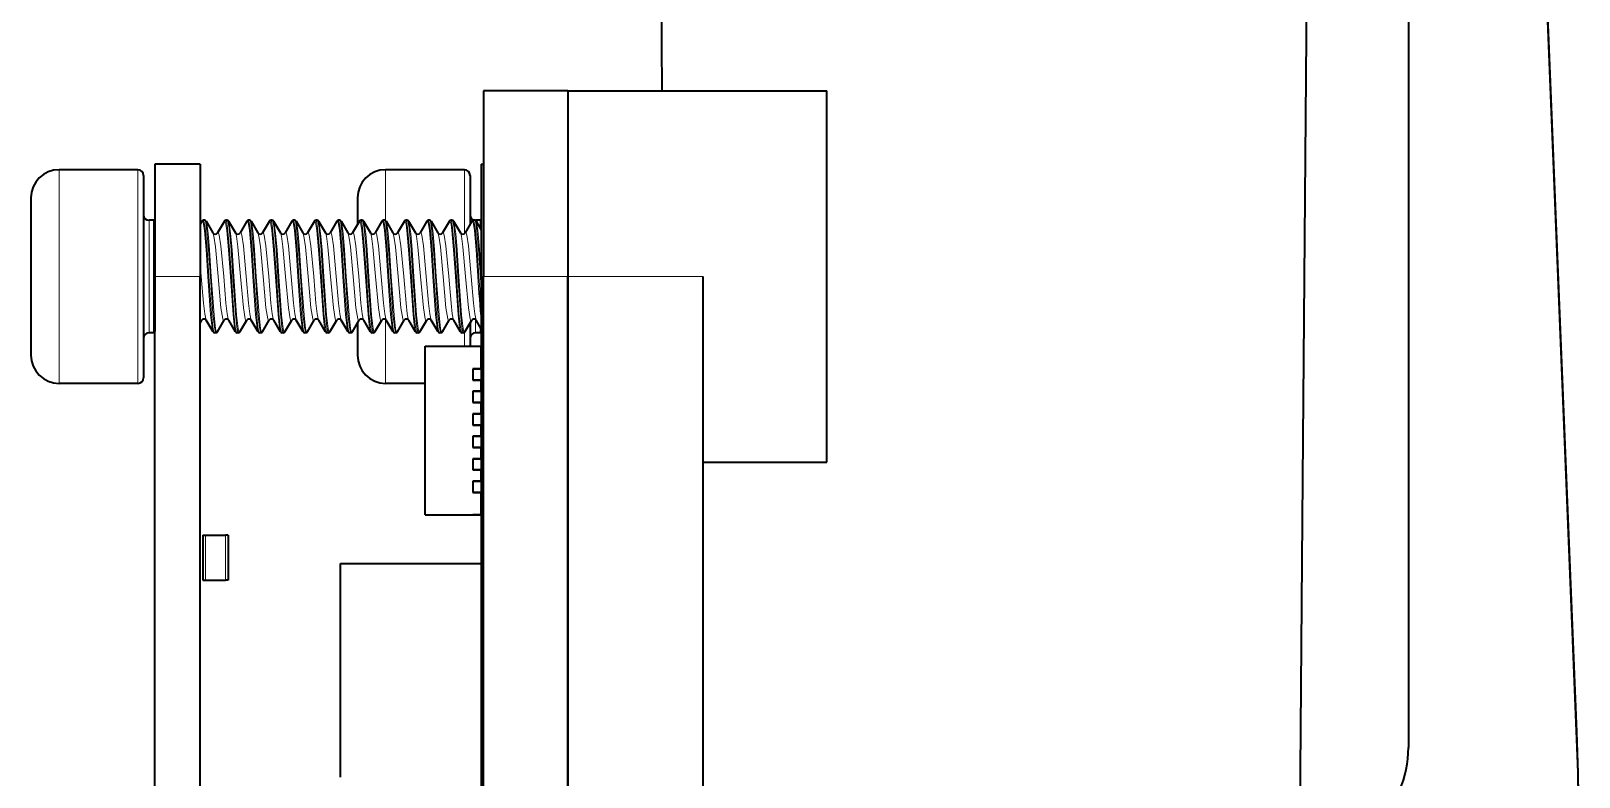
# Model space of a CAD drawing. Extents: x 377 to 822, y 181 to 641.
# Drawn here: x 580.74 to 608.26, y 228.74 to 242.01 of the extents above; entities that cross this region are included whole.
import ezdxf

# ---------------------------------------------------------------- set-up
doc = ezdxf.new("R2010")
doc.units = 0

msp = doc.modelspace()

# ---------------------------------------------------------------- linework, layer by layer
at = {"color": 7, "lineweight": 35, "ltscale": 0.473766}
msp.add_line((591.96, 240.942), (591.803, 259.892), dxfattribs=at)
at = {"color": 7, "lineweight": 35}
for p, q in [((603.343, 233.316), (603.563, 259.892)), ((608.224, 229.265), (607.053, 258.392)), ((605.224, 254.153), (605.224, 229.265)), ((582.937, 208.642), (582.937, 237.642)), ((583.742, 208.642), (583.742, 237.642)), ((588.742, 237.642), (588.742, 208.642)), ((588.783, 208.642), (588.783, 237.642)), ((590.283, 237.642), (590.283, 208.642)), ((590.283, 208.642), (590.283, 237.642)), ((592.683, 237.642), (592.683, 208.642))]:
    msp.add_line(p, q, dxfattribs=at)
at = {"color": 7, "lineweight": 35, "ltscale": 0.0375}
msp.add_line((590.283, 240.942), (588.783, 240.942), dxfattribs=at)
at = {"color": 7, "lineweight": 35, "ltscale": 0.0825}
for p, q in [((588.783, 240.942), (588.783, 237.642)), ((590.283, 240.942), (590.283, 237.642)), ((590.283, 240.942), (590.283, 237.642)), ((594.883, 237.642), (594.883, 240.942)), ((594.883, 234.342), (594.883, 237.642))]:
    msp.add_line(p, q, dxfattribs=at)
at = {"color": 7, "lineweight": 35, "ltscale": 0.060001}
msp.add_line((590.283, 240.942), (592.683, 240.942), dxfattribs=at)
at = {"color": 7, "lineweight": 35, "ltscale": 0.055}
for p, q in [((592.683, 240.942), (594.883, 240.942)), ((592.683, 234.342), (594.883, 234.342))]:
    msp.add_line(p, q, dxfattribs=at)
at = {"color": 7, "lineweight": 13, "ltscale": 0.024727}
for p, q in [((581.237, 239.542), (581.237, 238.552)), ((582.637, 239.542), (582.637, 238.552)), ((588.442, 239.542), (588.442, 238.552))]:
    msp.add_line(p, q, dxfattribs=at)
at = {"color": 7, "lineweight": 35, "ltscale": 0.035001}
for p, q in [((582.637, 239.542), (581.237, 239.542)), ((588.442, 239.542), (587.042, 239.542)), ((582.637, 235.742), (581.237, 235.742))]:
    msp.add_line(p, q, dxfattribs=at)
at = {"color": 7, "lineweight": 35, "ltscale": 0.023426}
msp.add_line((582.737, 239.442), (582.737, 238.505), dxfattribs=at)
at = {"color": 7, "lineweight": 35, "ltscale": 0.020125}
msp.add_line((583.742, 239.642), (582.937, 239.642), dxfattribs=at)
at = {"color": 7, "lineweight": 35, "ltscale": 0.05}
for p, q in [((582.937, 239.642), (582.937, 237.642)), ((583.742, 239.642), (583.742, 237.642)), ((588.742, 239.642), (588.742, 237.642))]:
    msp.add_line(p, q, dxfattribs=at)
at = {"color": 7, "lineweight": 13, "ltscale": 0.022643}
msp.add_line((587.042, 239.542), (587.042, 238.636), dxfattribs=at)
at = {"color": 7, "lineweight": 35, "ltscale": 0.021818}
msp.add_line((588.542, 239.442), (588.542, 238.569), dxfattribs=at)
at = {"color": 7, "lineweight": 35, "ltscale": 0.001021}
msp.add_line((588.742, 239.642), (588.783, 239.642), dxfattribs=at)
at = {"color": 7, "lineweight": 35, "ltscale": 0.01822}
msp.add_line((580.737, 239.042), (580.737, 238.313), dxfattribs=at)
at = {"color": 7, "lineweight": 35, "ltscale": 0.011818}
msp.add_line((586.542, 239.042), (586.542, 238.569), dxfattribs=at)
at = {"color": 7, "lineweight": 13, "ltscale": 0.013015}
for p, q in [((582.837, 238.642), (582.837, 238.121)), ((582.917, 238.642), (582.917, 238.121))]:
    msp.add_line(p, q, dxfattribs=at)
at = {"color": 7, "lineweight": 35, "ltscale": 0.002}
for p, q in [((582.917, 238.642), (582.837, 238.642)), ((582.917, 236.642), (582.837, 236.642))]:
    msp.add_line(p, q, dxfattribs=at)
at = {"color": 7, "lineweight": 35, "ltscale": 0.012754}
msp.add_line((582.937, 238.622), (582.937, 238.111), dxfattribs=at)
at = {"color": 7, "lineweight": 35, "ltscale": 0.001637}
msp.add_line((583.775, 238.625), (583.742, 238.569), dxfattribs=at)
at = {"color": 7, "lineweight": 35, "ltscale": 0.000671387}
for p, q in [((583.826, 238.642), (583.799, 238.642)), ((584.626, 238.642), (584.599, 238.642)), ((585.026, 238.642), (584.999, 238.642)), ((585.826, 238.642), (585.799, 238.642)), ((586.626, 238.642), (586.599, 238.642)), ((587.026, 238.642), (586.999, 238.642)), ((587.826, 238.642), (587.799, 238.642)), ((588.626, 238.642), (588.599, 238.642)), ((584.026, 236.642), (583.999, 236.642)), ((584.826, 236.642), (584.799, 236.642)), ((585.626, 236.642), (585.599, 236.642)), ((586.026, 236.642), (585.999, 236.642)), ((586.826, 236.642), (586.799, 236.642)), ((587.626, 236.642), (587.599, 236.642)), ((588.026, 236.642), (587.999, 236.642))]:
    msp.add_line(p, q, dxfattribs=at)
at = {"color": 7, "lineweight": 35, "ltscale": 0.006017}
for p, q in [((583.851, 238.625), (583.972, 238.417)), ((584.175, 238.625), (584.054, 238.417)), ((584.251, 238.625), (584.372, 238.417)), ((584.575, 238.625), (584.454, 238.417)), ((585.051, 238.625), (585.172, 238.417)), ((585.375, 238.625), (585.254, 238.417)), ((585.775, 238.625), (585.654, 238.417)), ((585.851, 238.625), (585.972, 238.417)), ((586.175, 238.625), (586.054, 238.417)), ((586.251, 238.625), (586.372, 238.417)), ((586.575, 238.625), (586.454, 238.417)), ((587.051, 238.625), (587.172, 238.417)), ((587.375, 238.625), (587.254, 238.417)), ((587.775, 238.625), (587.654, 238.417)), ((587.851, 238.625), (587.972, 238.417)), ((588.175, 238.625), (588.054, 238.417)), ((588.251, 238.625), (588.372, 238.417)), ((588.575, 238.625), (588.454, 238.417)), ((584.051, 236.658), (584.172, 236.866)), ((584.375, 236.658), (584.254, 236.866)), ((584.775, 236.658), (584.654, 236.866)), ((584.851, 236.658), (584.972, 236.866)), ((585.175, 236.658), (585.054, 236.866)), ((585.251, 236.658), (585.372, 236.866)), ((585.575, 236.658), (585.454, 236.866)), ((586.051, 236.658), (586.172, 236.866)), ((586.375, 236.658), (586.254, 236.866)), ((586.775, 236.658), (586.654, 236.866)), ((586.851, 236.658), (586.972, 236.866)), ((587.175, 236.658), (587.054, 236.866)), ((587.251, 236.658), (587.372, 236.866)), ((587.575, 236.658), (587.454, 236.866)), ((588.051, 236.658), (588.172, 236.866)), ((588.375, 236.658), (588.254, 236.866))]:
    msp.add_line(p, q, dxfattribs=at)
at = {"color": 7, "lineweight": 35, "ltscale": 0.000669861}
for p, q in [((584.226, 238.642), (584.199, 238.642)), ((585.426, 238.642), (585.399, 238.642)), ((586.226, 238.642), (586.199, 238.642)), ((587.426, 238.642), (587.399, 238.642)), ((588.226, 238.642), (588.199, 238.642)), ((584.426, 236.642), (584.399, 236.642)), ((585.226, 236.642), (585.199, 236.642)), ((586.426, 236.642), (586.399, 236.642)), ((587.226, 236.642), (587.199, 236.642)), ((588.426, 236.642), (588.399, 236.642))]:
    msp.add_line(p, q, dxfattribs=at)
at = {"color": 7, "lineweight": 35, "ltscale": 0.006018}
for p, q in [((584.651, 238.625), (584.772, 238.417)), ((584.975, 238.625), (584.854, 238.417)), ((585.451, 238.625), (585.572, 238.417)), ((586.651, 238.625), (586.772, 238.417)), ((586.975, 238.625), (586.854, 238.417)), ((587.451, 238.625), (587.572, 238.417)), ((583.975, 236.658), (583.854, 236.866)), ((584.451, 236.658), (584.572, 236.866)), ((585.651, 236.658), (585.772, 236.866)), ((585.975, 236.658), (585.854, 236.866)), ((586.451, 236.658), (586.572, 236.866)), ((587.651, 236.658), (587.772, 236.866)), ((587.975, 236.658), (587.854, 236.866)), ((588.451, 236.658), (588.572, 236.866))]:
    msp.add_line(p, q, dxfattribs=at)
at = {"color": 7, "lineweight": 13, "ltscale": 0.000120926}
msp.add_line((588.642, 238.642), (588.642, 238.637), dxfattribs=at)
at = {"color": 7, "lineweight": 35, "ltscale": 0.001999}
for p, q in [((588.722, 238.642), (588.642, 238.642)), ((588.722, 236.642), (588.642, 236.642))]:
    msp.add_line(p, q, dxfattribs=at)
at = {"color": 7, "lineweight": 35, "ltscale": 0.004546}
msp.add_line((588.651, 238.625), (588.742, 238.468), dxfattribs=at)
at = {"color": 7, "lineweight": 13, "ltscale": 0.003474}
msp.add_line((588.722, 238.642), (588.722, 238.503), dxfattribs=at)
at = {"color": 7, "lineweight": 35, "ltscale": 0.003832}
msp.add_line((588.742, 238.622), (588.742, 238.468), dxfattribs=at)
at = {"color": 7, "lineweight": 13, "ltscale": 0.070273}
for p, q in [((581.237, 238.552), (581.237, 235.742)), ((582.637, 238.552), (582.637, 235.742))]:
    msp.add_line(p, q, dxfattribs=at)
at = {"color": 7, "lineweight": 35, "ltscale": 0.066574}
msp.add_line((582.737, 238.505), (582.737, 235.842), dxfattribs=at)
at = {"color": 7, "lineweight": 13, "ltscale": 0.003682}
msp.add_line((588.442, 238.552), (588.442, 238.405), dxfattribs=at)
at = {"color": 7, "lineweight": 35, "ltscale": 0.000130284}
msp.add_line((588.743, 238.475), (588.742, 238.48), dxfattribs=at)
at = {"color": 7, "lineweight": 35, "ltscale": 0.05178}
msp.add_line((580.737, 238.313), (580.737, 236.242), dxfattribs=at)
at = {"color": 7, "lineweight": 13, "ltscale": 0.036985}
for p, q in [((582.837, 238.121), (582.837, 236.642)), ((582.917, 238.121), (582.917, 236.642))]:
    msp.add_line(p, q, dxfattribs=at)
at = {"color": 7, "lineweight": 35, "ltscale": 0.036246}
msp.add_line((582.937, 238.111), (582.937, 236.662), dxfattribs=at)
at = {"color": 7, "lineweight": 13, "ltscale": 0.011867}
for p, q in [((583.85, 238.115), (583.882, 237.642)), ((584.25, 238.115), (584.282, 237.642)), ((584.65, 238.115), (584.682, 237.642)), ((585.05, 238.115), (585.082, 237.642)), ((585.45, 238.115), (585.482, 237.642)), ((585.85, 238.115), (585.882, 237.642)), ((586.25, 238.115), (586.282, 237.642)), ((586.65, 238.115), (586.682, 237.642)), ((587.05, 238.115), (587.082, 237.642)), ((587.45, 238.115), (587.482, 237.642)), ((587.85, 238.115), (587.882, 237.642)), ((588.25, 238.115), (588.282, 237.642)), ((588.65, 238.115), (588.682, 237.642))]:
    msp.add_line(p, q, dxfattribs=at)
at = {"color": 7, "lineweight": 13, "ltscale": 0.011983}
for p, q in [((583.867, 238.121), (583.899, 237.643)), ((584.267, 238.121), (584.299, 237.643)), ((585.067, 238.121), (585.099, 237.643)), ((585.867, 238.121), (585.899, 237.643)), ((586.267, 238.121), (586.299, 237.643)), ((587.067, 238.121), (587.099, 237.643)), ((587.867, 238.121), (587.899, 237.643)), ((588.267, 238.121), (588.299, 237.643))]:
    msp.add_line(p, q, dxfattribs=at)
at = {"color": 7, "lineweight": 13, "ltscale": 0.01204}
for p, q in [((583.894, 238.121), (583.926, 237.64)), ((584.294, 238.121), (584.326, 237.64)), ((584.694, 238.121), (584.726, 237.64)), ((585.094, 238.121), (585.126, 237.64)), ((585.494, 238.121), (585.526, 237.64)), ((585.894, 238.121), (585.926, 237.64)), ((586.294, 238.121), (586.326, 237.64)), ((586.694, 238.121), (586.726, 237.64)), ((587.094, 238.121), (587.126, 237.64)), ((587.494, 238.121), (587.526, 237.64)), ((587.894, 238.121), (587.926, 237.64)), ((588.294, 238.121), (588.326, 237.64)), ((588.694, 238.121), (588.726, 237.64))]:
    msp.add_line(p, q, dxfattribs=at)
at = {"color": 7, "lineweight": 13, "ltscale": 0.011917}
for p, q in [((583.912, 238.117), (583.943, 237.642)), ((584.312, 238.117), (584.343, 237.642)), ((584.712, 238.117), (584.743, 237.642)), ((585.112, 238.117), (585.143, 237.642)), ((585.512, 238.117), (585.543, 237.642)), ((585.912, 238.117), (585.943, 237.642)), ((586.312, 238.117), (586.343, 237.642)), ((586.712, 238.117), (586.743, 237.642)), ((587.112, 238.117), (587.143, 237.642)), ((587.512, 238.117), (587.543, 237.642)), ((587.912, 238.117), (587.943, 237.642)), ((588.312, 238.117), (588.343, 237.642))]:
    msp.add_line(p, q, dxfattribs=at)
at = {"color": 7, "lineweight": 13, "ltscale": 0.011984}
for p, q in [((584.667, 238.121), (584.699, 237.643)), ((585.467, 238.121), (585.499, 237.643)), ((586.667, 238.121), (586.699, 237.643)), ((587.467, 238.121), (587.499, 237.643)), ((588.667, 238.121), (588.699, 237.643))]:
    msp.add_line(p, q, dxfattribs=at)
at = {"color": 7, "lineweight": 13, "ltscale": 0.011317}
msp.add_line((588.712, 238.117), (588.742, 237.665), dxfattribs=at)
at = {"color": 7, "lineweight": 13, "ltscale": 0.006313}
msp.add_line((583.763, 237.642), (583.742, 237.893), dxfattribs=at)
at = {"color": 7, "lineweight": 13, "ltscale": 0.020125}
msp.add_line((583.742, 237.642), (582.937, 237.642), dxfattribs=at)
at = {"color": 7, "lineweight": 13, "ltscale": 0.006143}
msp.add_line((588.726, 237.64), (588.742, 237.395), dxfattribs=at)
at = {"color": 7, "lineweight": 13, "ltscale": 0.001021}
msp.add_line((588.742, 237.642), (588.783, 237.642), dxfattribs=at)
at = {"color": 7, "lineweight": 13, "ltscale": 0.0375}
msp.add_line((590.283, 237.642), (588.783, 237.642), dxfattribs=at)
at = {"color": 7, "lineweight": 13, "ltscale": 0.060001}
msp.add_line((590.283, 237.642), (592.683, 237.642), dxfattribs=at)
at = {"color": 7, "lineweight": 35, "ltscale": 0.001472}
msp.add_line((583.742, 236.815), (583.772, 236.866), dxfattribs=at)
at = {"color": 7, "lineweight": 35, "ltscale": 0.014333}
msp.add_line((586.542, 236.815), (586.542, 236.242), dxfattribs=at)
at = {"color": 7, "lineweight": 13, "ltscale": 0.028409}
msp.add_line((587.042, 236.878), (587.042, 235.742), dxfattribs=at)
at = {"color": 7, "lineweight": 35, "ltscale": 0.010323}
msp.add_line((588.542, 236.814), (588.542, 236.402), dxfattribs=at)
at = {"color": 7, "lineweight": 13, "ltscale": 0.005901}
msp.add_line((588.642, 236.878), (588.642, 236.642), dxfattribs=at)
at = {"color": 7, "lineweight": 35, "ltscale": 0.004382}
msp.add_line((588.742, 236.714), (588.654, 236.866), dxfattribs=at)
at = {"color": 7, "lineweight": 13, "ltscale": 0.001168}
msp.add_line((588.722, 236.68), (588.726, 236.726), dxfattribs=at)
at = {"color": 7, "lineweight": 13, "ltscale": 0.000951767}
msp.add_line((588.722, 236.68), (588.722, 236.642), dxfattribs=at)
at = {"color": 7, "lineweight": 13, "ltscale": 0.000310328}
msp.add_line((588.726, 236.726), (588.728, 236.738), dxfattribs=at)
at = {"color": 7, "lineweight": 35, "ltscale": 0.000932312}
msp.add_line((588.742, 236.699), (588.742, 236.662), dxfattribs=at)
at = {"color": 7, "lineweight": 35, "ltscale": 0.075}
msp.add_line((587.742, 233.402), (587.742, 236.402), dxfattribs=at)
at = {"color": 7, "lineweight": 35, "ltscale": 0.025}
for p, q in [((587.742, 236.402), (588.742, 236.402)), ((587.742, 233.402), (588.742, 233.402))]:
    msp.add_line(p, q, dxfattribs=at)
at = {"color": 7, "lineweight": 13, "ltscale": 0.006142}
msp.add_line((588.442, 236.647), (588.442, 236.402), dxfattribs=at)
at = {"color": 7, "lineweight": 35, "ltscale": 0.01}
for p, q in [((588.742, 236.002), (588.742, 236.402)), ((588.742, 233.402), (588.742, 233.802))]:
    msp.add_line(p, q, dxfattribs=at)
at = {"color": 7, "lineweight": 35, "ltscale": 0.005}
for p, q in [((588.592, 236.002), (588.592, 235.802)), ((588.592, 236.002), (588.592, 235.802)), ((588.592, 235.602), (588.592, 235.402)), ((588.592, 235.602), (588.592, 235.402)), ((588.742, 235.602), (588.742, 235.802)), ((588.742, 235.202), (588.742, 235.402)), ((588.592, 235.202), (588.592, 235.002)), ((588.592, 235.202), (588.592, 235.002)), ((588.592, 234.802), (588.592, 234.602)), ((588.592, 234.802), (588.592, 234.602)), ((588.742, 234.802), (588.742, 235.002)), ((588.742, 234.402), (588.742, 234.602)), ((588.592, 234.402), (588.592, 234.202)), ((588.592, 234.402), (588.592, 234.202)), ((588.742, 234.002), (588.742, 234.202)), ((588.592, 234.002), (588.592, 233.802)), ((588.592, 234.002), (588.592, 233.802))]:
    msp.add_line(p, q, dxfattribs=at)
at = {"color": 7, "lineweight": 35, "ltscale": 0.003751}
for p, q in [((588.742, 236.002), (588.592, 236.002)), ((588.592, 236.002), (588.742, 236.002)), ((588.742, 235.802), (588.592, 235.802)), ((588.592, 235.802), (588.742, 235.802)), ((588.742, 235.602), (588.592, 235.602)), ((588.592, 235.602), (588.742, 235.602)), ((588.742, 235.402), (588.592, 235.402)), ((588.592, 235.402), (588.742, 235.402)), ((588.742, 235.202), (588.592, 235.202)), ((588.592, 235.202), (588.742, 235.202)), ((588.742, 235.002), (588.592, 235.002)), ((588.592, 235.002), (588.742, 235.002)), ((588.742, 234.802), (588.592, 234.802)), ((588.592, 234.802), (588.742, 234.802)), ((588.742, 234.602), (588.592, 234.602)), ((588.592, 234.602), (588.742, 234.602)), ((588.742, 234.402), (588.592, 234.402)), ((588.592, 234.402), (588.742, 234.402)), ((588.742, 234.202), (588.592, 234.202)), ((588.592, 234.202), (588.742, 234.202)), ((588.742, 234.002), (588.592, 234.002)), ((588.592, 234.002), (588.742, 234.002)), ((588.742, 233.802), (588.592, 233.802)), ((588.592, 233.802), (588.742, 233.802)), ((588.742, 233.402), (588.592, 233.402))]:
    msp.add_line(p, q, dxfattribs=at)
at = {"color": 7, "lineweight": 35, "ltscale": 0.0175}
msp.add_line((587.742, 235.742), (587.042, 235.742), dxfattribs=at)
at = {"color": 7, "lineweight": 35, "ltscale": 0.150005}
msp.add_line((603.292, 227.316), (603.343, 233.316), dxfattribs=at)
at = {"color": 7, "lineweight": 35, "ltscale": 0.001125}
for p, q in [((583.792, 233.042), (583.837, 233.042)), ((584.242, 233.042), (584.197, 233.042)), ((583.792, 232.242), (583.837, 232.242)), ((584.242, 232.242), (584.197, 232.242))]:
    msp.add_line(p, q, dxfattribs=at)
at = {"color": 7, "lineweight": 35, "ltscale": 0.02}
for p, q in [((583.792, 233.042), (583.792, 232.242)), ((584.242, 233.042), (584.242, 232.242))]:
    msp.add_line(p, q, dxfattribs=at)
at = {"color": 7, "lineweight": 35, "ltscale": 0.009001}
for p, q in [((583.837, 233.042), (584.197, 233.042)), ((583.837, 232.242), (584.197, 232.242))]:
    msp.add_line(p, q, dxfattribs=at)
at = {"color": 7, "lineweight": 13, "ltscale": 0.02}
for p, q in [((583.837, 233.042), (583.837, 232.242)), ((584.197, 233.042), (584.197, 232.242))]:
    msp.add_line(p, q, dxfattribs=at)
at = {"color": 7, "lineweight": 35, "ltscale": 0.095}
for p, q in [((586.242, 228.742), (586.242, 232.542)), ((588.742, 232.542), (588.742, 228.742))]:
    msp.add_line(p, q, dxfattribs=at)
at = {"color": 7, "lineweight": 35, "ltscale": 0.0625}
msp.add_line((586.242, 232.542), (588.742, 232.542), dxfattribs=at)
at = {"color": 7, "lineweight": 35}
msp.add_lwpolyline([(607.419, 219.798), (607.669, 221.147), (607.875, 222.502), (608.007, 223.549), (608.113, 224.599), (608.222, 226.21), (608.257, 227.496), (608.242, 228.806), (608.215, 229.546), (607.93, 236.689), (607.354, 250.952), (607.053, 258.392)], dxfattribs=at)
at = {"color": 7, "lineweight": 13}
for points in [[(583.775, 238.625), (583.779, 238.631), (583.781, 238.632), (583.783, 238.631), (583.785, 238.631), (583.787, 238.629), (583.791, 238.621), (583.804, 238.573), (583.82, 238.463), (583.85, 238.115)], [(583.799, 238.642), (583.801, 238.641), (583.803, 238.64), (583.806, 238.637), (583.811, 238.626), (583.833, 238.506), (583.867, 238.121)], [(583.826, 238.642), (583.827, 238.641), (583.83, 238.64), (583.832, 238.637), (583.838, 238.626), (583.86, 238.506), (583.894, 238.121)], [(583.851, 238.625), (583.855, 238.616), (583.863, 238.585), (583.887, 238.41), (583.912, 238.117)], [(584.175, 238.625), (584.179, 238.631), (584.181, 238.632), (584.183, 238.631), (584.185, 238.631), (584.187, 238.629), (584.191, 238.621), (584.204, 238.573), (584.22, 238.463), (584.25, 238.115)], [(584.199, 238.642), (584.201, 238.641), (584.203, 238.64), (584.206, 238.637), (584.211, 238.626), (584.233, 238.506), (584.267, 238.121)], [(584.226, 238.642), (584.227, 238.641), (584.23, 238.64), (584.232, 238.637), (584.237, 238.626), (584.26, 238.506), (584.294, 238.121)], [(584.251, 238.625), (584.255, 238.616), (584.263, 238.585), (584.287, 238.41), (584.312, 238.117)], [(584.575, 238.625), (584.579, 238.631), (584.581, 238.632), (584.583, 238.631), (584.585, 238.631), (584.587, 238.629), (584.591, 238.621), (584.604, 238.573), (584.62, 238.463), (584.65, 238.115)], [(584.599, 238.642), (584.601, 238.641), (584.603, 238.64), (584.606, 238.637), (584.611, 238.626), (584.633, 238.506), (584.667, 238.121)], [(584.626, 238.642), (584.627, 238.641), (584.63, 238.64), (584.632, 238.637), (584.638, 238.626), (584.66, 238.506), (584.694, 238.121)], [(584.651, 238.625), (584.655, 238.616), (584.663, 238.585), (584.687, 238.41), (584.712, 238.117)], [(584.975, 238.625), (584.979, 238.631), (584.981, 238.632), (584.983, 238.631), (584.985, 238.631), (584.987, 238.629), (584.991, 238.621), (585.004, 238.573), (585.02, 238.463), (585.05, 238.115)], [(584.999, 238.642), (585.001, 238.641), (585.003, 238.64), (585.006, 238.637), (585.011, 238.626), (585.033, 238.506), (585.067, 238.121)], [(585.026, 238.642), (585.027, 238.641), (585.03, 238.64), (585.032, 238.637), (585.038, 238.626), (585.06, 238.506), (585.094, 238.121)], [(585.051, 238.625), (585.055, 238.616), (585.063, 238.585), (585.087, 238.41), (585.112, 238.117)], [(585.375, 238.625), (585.379, 238.631), (585.381, 238.632), (585.383, 238.631), (585.385, 238.631), (585.387, 238.629), (585.391, 238.621), (585.404, 238.573), (585.42, 238.463), (585.45, 238.115)], [(585.399, 238.642), (585.401, 238.641), (585.403, 238.64), (585.406, 238.637), (585.411, 238.626), (585.433, 238.506), (585.467, 238.121)], [(585.426, 238.642), (585.427, 238.641), (585.43, 238.64), (585.432, 238.637), (585.438, 238.626), (585.46, 238.506), (585.494, 238.121)], [(585.451, 238.625), (585.455, 238.616), (585.463, 238.585), (585.487, 238.41), (585.512, 238.117)], [(585.775, 238.625), (585.779, 238.631), (585.781, 238.632), (585.783, 238.631), (585.785, 238.631), (585.787, 238.629), (585.791, 238.621), (585.804, 238.573), (585.82, 238.463), (585.85, 238.115)], [(585.799, 238.642), (585.801, 238.641), (585.803, 238.64), (585.806, 238.637), (585.811, 238.626), (585.833, 238.506), (585.867, 238.121)], [(585.826, 238.642), (585.827, 238.641), (585.83, 238.64), (585.832, 238.637), (585.838, 238.626), (585.86, 238.506), (585.894, 238.121)], [(585.851, 238.625), (585.855, 238.616), (585.863, 238.585), (585.887, 238.41), (585.912, 238.117)], [(586.175, 238.625), (586.179, 238.631), (586.181, 238.632), (586.183, 238.631), (586.185, 238.631), (586.187, 238.629), (586.191, 238.621), (586.204, 238.573), (586.22, 238.463), (586.25, 238.115)], [(586.199, 238.642), (586.201, 238.641), (586.203, 238.64), (586.206, 238.637), (586.211, 238.626), (586.233, 238.506), (586.267, 238.121)], [(586.226, 238.642), (586.227, 238.641), (586.23, 238.64), (586.232, 238.637), (586.237, 238.626), (586.26, 238.506), (586.294, 238.121)], [(586.251, 238.625), (586.255, 238.616), (586.263, 238.585), (586.287, 238.41), (586.312, 238.117)], [(586.575, 238.625), (586.579, 238.631), (586.581, 238.632), (586.583, 238.631), (586.585, 238.631), (586.587, 238.629), (586.591, 238.621), (586.604, 238.573), (586.62, 238.463), (586.65, 238.115)], [(586.599, 238.642), (586.601, 238.641), (586.603, 238.64), (586.606, 238.637), (586.611, 238.626), (586.633, 238.506), (586.667, 238.121)], [(586.626, 238.642), (586.627, 238.641), (586.63, 238.64), (586.632, 238.637), (586.638, 238.626), (586.66, 238.506), (586.694, 238.121)], [(586.651, 238.625), (586.655, 238.616), (586.663, 238.585), (586.687, 238.41), (586.712, 238.117)], [(586.975, 238.625), (586.979, 238.631), (586.981, 238.632), (586.983, 238.631), (586.985, 238.631), (586.987, 238.629), (586.991, 238.621), (587.004, 238.573), (587.02, 238.463), (587.05, 238.115)], [(586.999, 238.642), (587.001, 238.641), (587.003, 238.64), (587.006, 238.637), (587.011, 238.626), (587.033, 238.506), (587.067, 238.121)], [(587.026, 238.642), (587.027, 238.641), (587.03, 238.64), (587.032, 238.637), (587.038, 238.626), (587.06, 238.506), (587.094, 238.121)], [(587.051, 238.625), (587.055, 238.616), (587.063, 238.585), (587.087, 238.41), (587.112, 238.117)], [(587.375, 238.625), (587.379, 238.631), (587.381, 238.632), (587.383, 238.631), (587.385, 238.631), (587.387, 238.629), (587.391, 238.621), (587.404, 238.573), (587.42, 238.463), (587.45, 238.115)], [(587.399, 238.642), (587.401, 238.641), (587.403, 238.64), (587.406, 238.637), (587.411, 238.626), (587.433, 238.506), (587.467, 238.121)], [(587.426, 238.642), (587.427, 238.641), (587.43, 238.64), (587.432, 238.637), (587.438, 238.626), (587.46, 238.506), (587.494, 238.121)], [(587.451, 238.625), (587.455, 238.616), (587.463, 238.585), (587.487, 238.41), (587.512, 238.117)], [(587.775, 238.625), (587.779, 238.631), (587.781, 238.632), (587.783, 238.631), (587.785, 238.631), (587.787, 238.629), (587.791, 238.621), (587.804, 238.573), (587.82, 238.463), (587.85, 238.115)], [(587.799, 238.642), (587.801, 238.641), (587.803, 238.64), (587.806, 238.637), (587.811, 238.626), (587.833, 238.506), (587.867, 238.121)], [(587.826, 238.642), (587.827, 238.641), (587.83, 238.64), (587.832, 238.637), (587.838, 238.626), (587.86, 238.506), (587.894, 238.121)], [(587.851, 238.625), (587.855, 238.616), (587.863, 238.585), (587.887, 238.41), (587.912, 238.117)], [(588.175, 238.625), (588.179, 238.631), (588.181, 238.632), (588.183, 238.631), (588.185, 238.631), (588.187, 238.629), (588.191, 238.621), (588.204, 238.573), (588.22, 238.463), (588.25, 238.115)], [(588.199, 238.642), (588.201, 238.641), (588.203, 238.64), (588.206, 238.637), (588.211, 238.626), (588.233, 238.506), (588.267, 238.121)], [(588.226, 238.642), (588.227, 238.641), (588.23, 238.64), (588.232, 238.637), (588.237, 238.626), (588.26, 238.506), (588.294, 238.121)], [(588.251, 238.625), (588.255, 238.616), (588.263, 238.585), (588.287, 238.41), (588.312, 238.117)], [(588.575, 238.625), (588.579, 238.631), (588.581, 238.632), (588.583, 238.631), (588.585, 238.631), (588.587, 238.629), (588.591, 238.621), (588.604, 238.573), (588.62, 238.463), (588.65, 238.115)], [(588.599, 238.642), (588.601, 238.641), (588.603, 238.64), (588.606, 238.637), (588.611, 238.626), (588.633, 238.506), (588.667, 238.121)], [(588.626, 238.642), (588.627, 238.641), (588.63, 238.64), (588.632, 238.637), (588.638, 238.626), (588.66, 238.506), (588.694, 238.121)], [(588.651, 238.625), (588.655, 238.616), (588.663, 238.585), (588.687, 238.41), (588.712, 238.117)], [(584.063, 237.642), (584.016, 238.17), (583.989, 238.361), (583.977, 238.404), (583.972, 238.417)], [(584.163, 237.642), (584.113, 238.19), (584.085, 238.377), (584.073, 238.414), (584.067, 238.423), (584.064, 238.425), (584.061, 238.425), (584.058, 238.423), (584.054, 238.417)], [(584.463, 237.642), (584.416, 238.17), (584.389, 238.361), (584.377, 238.404), (584.372, 238.417)], [(584.563, 237.642), (584.513, 238.19), (584.485, 238.377), (584.473, 238.414), (584.467, 238.423), (584.464, 238.425), (584.461, 238.425), (584.458, 238.423), (584.454, 238.417)], [(584.863, 237.642), (584.815, 238.17), (584.789, 238.361), (584.777, 238.404), (584.772, 238.417)], [(584.963, 237.642), (584.913, 238.19), (584.885, 238.377), (584.873, 238.414), (584.867, 238.423), (584.864, 238.425), (584.861, 238.425), (584.858, 238.423), (584.854, 238.417)], [(585.263, 237.642), (585.216, 238.17), (585.189, 238.361), (585.177, 238.404), (585.172, 238.417)], [(585.363, 237.642), (585.313, 238.19), (585.285, 238.377), (585.273, 238.414), (585.267, 238.423), (585.264, 238.425), (585.261, 238.425), (585.258, 238.423), (585.254, 238.417)], [(585.663, 237.642), (585.616, 238.17), (585.589, 238.361), (585.577, 238.404), (585.572, 238.417)], [(585.763, 237.642), (585.713, 238.19), (585.685, 238.377), (585.673, 238.414), (585.667, 238.423), (585.664, 238.425), (585.661, 238.425), (585.658, 238.423), (585.654, 238.417)], [(586.063, 237.642), (586.016, 238.17), (585.989, 238.361), (585.977, 238.404), (585.972, 238.417)], [(586.163, 237.642), (586.113, 238.19), (586.085, 238.377), (586.073, 238.414), (586.067, 238.423), (586.064, 238.425), (586.061, 238.425), (586.058, 238.423), (586.054, 238.417)], [(586.463, 237.642), (586.416, 238.17), (586.389, 238.361), (586.377, 238.404), (586.372, 238.417)], [(586.563, 237.642), (586.513, 238.19), (586.485, 238.377), (586.473, 238.414), (586.467, 238.423), (586.464, 238.425), (586.461, 238.425), (586.458, 238.423), (586.454, 238.417)], [(586.863, 237.642), (586.815, 238.17), (586.789, 238.361), (586.777, 238.404), (586.772, 238.417)], [(586.963, 237.642), (586.913, 238.19), (586.885, 238.377), (586.873, 238.414), (586.867, 238.423), (586.864, 238.425), (586.861, 238.425), (586.858, 238.423), (586.854, 238.417)], [(587.263, 237.642), (587.216, 238.17), (587.189, 238.361), (587.177, 238.404), (587.172, 238.417)], [(587.363, 237.642), (587.313, 238.19), (587.285, 238.377), (587.273, 238.414), (587.267, 238.423), (587.264, 238.425), (587.261, 238.425), (587.258, 238.423), (587.254, 238.417)], [(587.663, 237.642), (587.616, 238.17), (587.589, 238.361), (587.577, 238.404), (587.572, 238.417)], [(587.763, 237.642), (587.713, 238.19), (587.685, 238.377), (587.673, 238.414), (587.667, 238.423), (587.664, 238.425), (587.661, 238.425), (587.658, 238.423), (587.654, 238.417)], [(588.063, 237.642), (588.016, 238.17), (587.989, 238.361), (587.977, 238.404), (587.972, 238.417)], [(588.163, 237.642), (588.113, 238.19), (588.085, 238.377), (588.073, 238.414), (588.067, 238.423), (588.064, 238.425), (588.061, 238.425), (588.058, 238.423), (588.054, 238.417)], [(588.463, 237.642), (588.416, 238.17), (588.389, 238.361), (588.377, 238.404), (588.372, 238.417)], [(588.563, 237.642), (588.513, 238.19), (588.485, 238.377), (588.473, 238.414), (588.467, 238.423), (588.464, 238.425), (588.461, 238.425), (588.458, 238.423), (588.454, 238.417)], [(583.854, 236.866), (583.844, 236.89), (583.827, 236.98), (583.804, 237.169), (583.763, 237.642)], [(583.882, 237.642), (583.93, 236.959), (583.957, 236.725), (583.969, 236.672), (583.975, 236.658)], [(583.899, 237.643), (583.945, 236.984), (583.97, 236.744), (583.989, 236.654), (583.994, 236.645), (583.996, 236.643), (583.998, 236.642), (583.999, 236.642)], [(583.926, 237.64), (583.972, 236.983), (583.997, 236.744), (584.016, 236.654), (584.021, 236.645), (584.023, 236.643), (584.025, 236.642), (584.026, 236.642)], [(583.943, 237.642), (583.992, 236.953), (584.019, 236.721), (584.032, 236.667), (584.039, 236.654), (584.042, 236.652), (584.045, 236.652), (584.048, 236.654), (584.051, 236.658)], [(584.172, 236.866), (584.168, 236.86), (584.166, 236.859), (584.163, 236.858), (584.161, 236.858), (584.157, 236.862), (584.153, 236.868), (584.145, 236.889), (584.113, 237.087), (584.063, 237.642)], [(584.254, 236.866), (584.245, 236.89), (584.227, 236.98), (584.204, 237.169), (584.163, 237.642)], [(584.282, 237.642), (584.33, 236.959), (584.357, 236.725), (584.369, 236.672), (584.375, 236.658)], [(584.299, 237.643), (584.345, 236.984), (584.37, 236.744), (584.389, 236.654), (584.394, 236.645), (584.396, 236.643), (584.398, 236.642), (584.399, 236.642)], [(584.326, 237.64), (584.372, 236.983), (584.397, 236.744), (584.416, 236.654), (584.421, 236.645), (584.423, 236.643), (584.425, 236.642), (584.426, 236.642)], [(584.343, 237.642), (584.392, 236.953), (584.419, 236.721), (584.432, 236.667), (584.439, 236.654), (584.442, 236.652), (584.445, 236.652), (584.448, 236.654), (584.451, 236.658)], [(584.572, 236.866), (584.568, 236.86), (584.566, 236.859), (584.563, 236.858), (584.561, 236.858), (584.557, 236.862), (584.553, 236.868), (584.545, 236.889), (584.513, 237.087), (584.463, 237.642)], [(584.654, 236.866), (584.644, 236.89), (584.627, 236.98), (584.604, 237.169), (584.563, 237.642)], [(584.682, 237.642), (584.73, 236.959), (584.757, 236.725), (584.769, 236.672), (584.775, 236.658)], [(584.699, 237.643), (584.745, 236.984), (584.77, 236.744), (584.789, 236.654), (584.794, 236.645), (584.796, 236.643), (584.798, 236.642), (584.799, 236.642)], [(584.726, 237.64), (584.772, 236.983), (584.797, 236.744), (584.816, 236.654), (584.821, 236.645), (584.823, 236.643), (584.825, 236.642), (584.826, 236.642)], [(584.743, 237.642), (584.792, 236.953), (584.819, 236.721), (584.832, 236.667), (584.839, 236.654), (584.842, 236.652), (584.845, 236.652), (584.848, 236.654), (584.851, 236.658)], [(584.972, 236.866), (584.968, 236.86), (584.966, 236.859), (584.963, 236.858), (584.961, 236.858), (584.957, 236.862), (584.953, 236.868), (584.945, 236.889), (584.913, 237.087), (584.863, 237.642)], [(585.054, 236.866), (585.044, 236.89), (585.027, 236.98), (585.004, 237.169), (584.963, 237.642)], [(585.082, 237.642), (585.13, 236.959), (585.157, 236.725), (585.169, 236.672), (585.175, 236.658)], [(585.099, 237.643), (585.145, 236.984), (585.17, 236.744), (585.189, 236.654), (585.194, 236.645), (585.196, 236.643), (585.198, 236.642), (585.199, 236.642)], [(585.126, 237.64), (585.172, 236.983), (585.197, 236.744), (585.216, 236.654), (585.221, 236.645), (585.223, 236.643), (585.225, 236.642), (585.226, 236.642)], [(585.143, 237.642), (585.192, 236.953), (585.219, 236.721), (585.232, 236.667), (585.239, 236.654), (585.242, 236.652), (585.245, 236.652), (585.248, 236.654), (585.251, 236.658)], [(585.372, 236.866), (585.368, 236.86), (585.366, 236.859), (585.363, 236.858), (585.361, 236.858), (585.357, 236.862), (585.353, 236.868), (585.345, 236.889), (585.313, 237.087), (585.263, 237.642)], [(585.454, 236.866), (585.444, 236.89), (585.427, 236.98), (585.404, 237.169), (585.363, 237.642)], [(585.482, 237.642), (585.53, 236.959), (585.557, 236.725), (585.569, 236.672), (585.575, 236.658)], [(585.499, 237.643), (585.545, 236.984), (585.57, 236.744), (585.589, 236.654), (585.594, 236.645), (585.596, 236.643), (585.598, 236.642), (585.599, 236.642)], [(585.526, 237.64), (585.572, 236.983), (585.597, 236.744), (585.616, 236.654), (585.621, 236.645), (585.623, 236.643), (585.625, 236.642), (585.626, 236.642)], [(585.543, 237.642), (585.592, 236.953), (585.619, 236.721), (585.632, 236.667), (585.639, 236.654), (585.642, 236.652), (585.645, 236.652), (585.648, 236.654), (585.651, 236.658)], [(585.772, 236.866), (585.768, 236.86), (585.766, 236.859), (585.763, 236.858), (585.761, 236.858), (585.757, 236.862), (585.753, 236.868), (585.745, 236.889), (585.713, 237.087), (585.663, 237.642)], [(585.854, 236.866), (585.844, 236.89), (585.827, 236.98), (585.804, 237.169), (585.763, 237.642)], [(585.882, 237.642), (585.93, 236.959), (585.957, 236.725), (585.969, 236.672), (585.975, 236.658)], [(585.899, 237.643), (585.945, 236.984), (585.97, 236.744), (585.989, 236.654), (585.994, 236.645), (585.996, 236.643), (585.998, 236.642), (585.999, 236.642)], [(585.926, 237.64), (585.972, 236.983), (585.997, 236.744), (586.016, 236.654), (586.021, 236.645), (586.023, 236.643), (586.025, 236.642), (586.026, 236.642)], [(585.943, 237.642), (585.992, 236.953), (586.019, 236.721), (586.032, 236.667), (586.039, 236.654), (586.042, 236.652), (586.045, 236.652), (586.048, 236.654), (586.051, 236.658)], [(586.172, 236.866), (586.168, 236.86), (586.166, 236.859), (586.163, 236.858), (586.161, 236.858), (586.157, 236.862), (586.153, 236.868), (586.145, 236.889), (586.113, 237.087), (586.063, 237.642)], [(586.254, 236.866), (586.245, 236.89), (586.227, 236.98), (586.204, 237.169), (586.163, 237.642)], [(586.282, 237.642), (586.33, 236.959), (586.357, 236.725), (586.369, 236.672), (586.375, 236.658)], [(586.299, 237.643), (586.345, 236.984), (586.37, 236.744), (586.389, 236.654), (586.394, 236.645), (586.396, 236.643), (586.398, 236.642), (586.399, 236.642)], [(586.326, 237.64), (586.372, 236.983), (586.397, 236.744), (586.416, 236.654), (586.421, 236.645), (586.423, 236.643), (586.425, 236.642), (586.426, 236.642)], [(586.343, 237.642), (586.392, 236.953), (586.419, 236.721), (586.432, 236.667), (586.439, 236.654), (586.442, 236.652), (586.445, 236.652), (586.448, 236.654), (586.451, 236.658)], [(586.572, 236.866), (586.568, 236.86), (586.566, 236.859), (586.563, 236.858), (586.561, 236.858), (586.557, 236.862), (586.553, 236.868), (586.545, 236.889), (586.513, 237.087), (586.463, 237.642)], [(586.654, 236.866), (586.644, 236.89), (586.627, 236.98), (586.604, 237.169), (586.563, 237.642)], [(586.682, 237.642), (586.73, 236.959), (586.757, 236.725), (586.769, 236.672), (586.775, 236.658)], [(586.699, 237.643), (586.745, 236.984), (586.77, 236.744), (586.789, 236.654), (586.794, 236.645), (586.796, 236.643), (586.798, 236.642), (586.799, 236.642)], [(586.726, 237.64), (586.772, 236.983), (586.797, 236.744), (586.816, 236.654), (586.821, 236.645), (586.823, 236.643), (586.825, 236.642), (586.826, 236.642)], [(586.743, 237.642), (586.792, 236.953), (586.819, 236.721), (586.832, 236.667), (586.839, 236.654), (586.842, 236.652), (586.845, 236.652), (586.848, 236.654), (586.851, 236.658)], [(586.972, 236.866), (586.968, 236.86), (586.966, 236.859), (586.963, 236.858), (586.961, 236.858), (586.957, 236.862), (586.953, 236.868), (586.945, 236.889), (586.913, 237.087), (586.863, 237.642)], [(587.054, 236.866), (587.044, 236.89), (587.027, 236.98), (587.004, 237.169), (586.963, 237.642)], [(587.082, 237.642), (587.13, 236.959), (587.157, 236.725), (587.169, 236.672), (587.175, 236.658)], [(587.099, 237.643), (587.145, 236.984), (587.17, 236.744), (587.189, 236.654), (587.194, 236.645), (587.196, 236.643), (587.198, 236.642), (587.199, 236.642)], [(587.126, 237.64), (587.172, 236.983), (587.197, 236.744), (587.216, 236.654), (587.221, 236.645), (587.223, 236.643), (587.225, 236.642), (587.226, 236.642)], [(587.143, 237.642), (587.192, 236.953), (587.219, 236.721), (587.232, 236.667), (587.239, 236.654), (587.242, 236.652), (587.245, 236.652), (587.248, 236.654), (587.251, 236.658)], [(587.372, 236.866), (587.368, 236.86), (587.366, 236.859), (587.363, 236.858), (587.361, 236.858), (587.357, 236.862), (587.353, 236.868), (587.345, 236.889), (587.313, 237.087), (587.263, 237.642)], [(587.454, 236.866), (587.444, 236.89), (587.427, 236.98), (587.404, 237.169), (587.363, 237.642)], [(587.482, 237.642), (587.53, 236.959), (587.557, 236.725), (587.569, 236.672), (587.575, 236.658)], [(587.499, 237.643), (587.545, 236.984), (587.57, 236.744), (587.589, 236.654), (587.594, 236.645), (587.596, 236.643), (587.598, 236.642), (587.599, 236.642)], [(587.526, 237.64), (587.572, 236.983), (587.597, 236.744), (587.616, 236.654), (587.621, 236.645), (587.623, 236.643), (587.625, 236.642), (587.626, 236.642)], [(587.543, 237.642), (587.592, 236.953), (587.619, 236.721), (587.632, 236.667), (587.639, 236.654), (587.642, 236.652), (587.645, 236.652), (587.648, 236.654), (587.651, 236.658)], [(587.772, 236.866), (587.768, 236.86), (587.766, 236.859), (587.763, 236.858), (587.761, 236.858), (587.757, 236.862), (587.753, 236.868), (587.745, 236.889), (587.713, 237.087), (587.663, 237.642)], [(587.854, 236.866), (587.844, 236.89), (587.827, 236.98), (587.804, 237.169), (587.763, 237.642)], [(587.882, 237.642), (587.93, 236.959), (587.957, 236.725), (587.969, 236.672), (587.975, 236.658)], [(587.899, 237.643), (587.945, 236.984), (587.97, 236.744), (587.989, 236.654), (587.994, 236.645), (587.996, 236.643), (587.998, 236.642), (587.999, 236.642)], [(587.926, 237.64), (587.972, 236.983), (587.997, 236.744), (588.016, 236.654), (588.021, 236.645), (588.023, 236.643), (588.025, 236.642), (588.026, 236.642)], [(587.943, 237.642), (587.992, 236.953), (588.019, 236.721), (588.032, 236.667), (588.039, 236.654), (588.042, 236.652), (588.045, 236.652), (588.048, 236.654), (588.051, 236.658)], [(588.172, 236.866), (588.168, 236.86), (588.166, 236.859), (588.163, 236.858), (588.161, 236.858), (588.157, 236.862), (588.153, 236.868), (588.145, 236.889), (588.113, 237.087), (588.063, 237.642)], [(588.254, 236.866), (588.245, 236.89), (588.227, 236.98), (588.204, 237.169), (588.163, 237.642)], [(588.282, 237.642), (588.33, 236.959), (588.357, 236.725), (588.369, 236.672), (588.375, 236.658)], [(588.299, 237.643), (588.345, 236.984), (588.37, 236.744), (588.389, 236.654), (588.394, 236.645), (588.396, 236.643), (588.398, 236.642), (588.399, 236.642)], [(588.326, 237.64), (588.372, 236.983), (588.397, 236.744), (588.416, 236.654), (588.421, 236.645), (588.423, 236.643), (588.425, 236.642), (588.426, 236.642)], [(588.343, 237.642), (588.392, 236.953), (588.419, 236.721), (588.432, 236.667), (588.439, 236.654), (588.442, 236.652), (588.445, 236.652), (588.448, 236.654), (588.451, 236.658)], [(588.572, 236.866), (588.568, 236.86), (588.566, 236.859), (588.563, 236.858), (588.561, 236.858), (588.557, 236.862), (588.553, 236.868), (588.545, 236.889), (588.513, 237.087), (588.463, 237.642)], [(588.654, 236.866), (588.644, 236.89), (588.627, 236.98), (588.604, 237.169), (588.563, 237.642)], [(583.772, 236.866), (583.766, 236.859), (583.764, 236.858), (583.762, 236.858), (583.758, 236.86), (583.755, 236.864), (583.742, 236.899)]]:
    msp.add_lwpolyline(points, dxfattribs=at)
at = {"color": 7, "lineweight": 35}
for centre, radius, start, end in [((581.237, 239.042), 0.5, 90, 180), ((582.637, 239.441), 0.1, 0.0336, 89.9664), ((587.042, 239.042), 0.5, 90, 180), ((588.442, 239.441), 0.1, 0.0336, 89.9664), ((582.837, 238.742), 0.1, 180.0336, 269.9664), ((582.917, 238.622), 0.02, 0.0336, 89.9664), ((583.801, 238.613), 0.0286, 93.0702, 154.4339), ((583.825, 238.613), 0.0286, 25.5255, 86.973), ((584.201, 238.613), 0.0286, 93.0702, 154.4339), ((584.225, 238.613), 0.0286, 25.5255, 86.973), ((584.601, 238.613), 0.0286, 93.0702, 154.4339), ((584.625, 238.613), 0.0286, 25.5255, 86.973), ((585.001, 238.613), 0.0286, 93.0702, 154.4339), ((585.025, 238.613), 0.0286, 25.5255, 86.973), ((585.401, 238.613), 0.0286, 93.0702, 154.4339), ((585.425, 238.613), 0.0286, 25.5255, 86.973), ((585.801, 238.613), 0.0286, 93.0702, 154.4339), ((585.825, 238.613), 0.0286, 25.5255, 86.973), ((586.201, 238.613), 0.0286, 93.0702, 154.4339), ((586.225, 238.613), 0.0286, 25.5255, 86.973), ((586.601, 238.613), 0.0286, 93.0702, 154.4339), ((586.625, 238.613), 0.0286, 25.5255, 86.973), ((587.001, 238.613), 0.0286, 93.0702, 154.4339), ((587.025, 238.613), 0.0286, 25.5255, 86.973), ((587.401, 238.613), 0.0286, 93.0702, 154.4339), ((587.425, 238.613), 0.0286, 25.5255, 86.973), ((587.801, 238.613), 0.0286, 93.0702, 154.4339), ((587.825, 238.613), 0.0286, 25.5255, 86.973), ((588.201, 238.613), 0.0286, 93.0702, 154.4339), ((588.225, 238.613), 0.0286, 25.5255, 86.973), ((588.642, 238.742), 0.1, 180.0336, 269.9664), ((588.601, 238.613), 0.0286, 93.0702, 154.4339), ((588.625, 238.613), 0.0286, 25.5255, 86.973), ((588.722, 238.622), 0.02, 0.0336, 89.9664), ((584.012, 238.445), 0.0489, 214.6592, 271.1436), ((584.014, 238.445), 0.0489, 268.8564, 325.3408), ((584.412, 238.445), 0.0489, 214.6592, 271.1436), ((584.414, 238.445), 0.0489, 268.8564, 325.3408), ((584.812, 238.445), 0.0489, 214.6592, 271.1436), ((584.814, 238.445), 0.0489, 268.8564, 325.3408), ((585.212, 238.445), 0.0489, 214.6592, 271.1436), ((585.214, 238.445), 0.0489, 268.8564, 325.3408), ((585.612, 238.445), 0.0489, 214.6592, 271.1436), ((585.614, 238.445), 0.0489, 268.8564, 325.3408), ((586.012, 238.445), 0.0489, 214.6592, 271.1436), ((586.014, 238.445), 0.0489, 268.8564, 325.3408), ((586.412, 238.445), 0.0489, 214.6592, 271.1436), ((586.414, 238.445), 0.0489, 268.8564, 325.3408), ((586.812, 238.445), 0.0489, 214.6592, 271.1436), ((586.814, 238.445), 0.0489, 268.8564, 325.3408), ((587.212, 238.445), 0.0489, 214.6592, 271.1436), ((587.214, 238.445), 0.0489, 268.8564, 325.3408), ((587.612, 238.445), 0.0489, 214.6592, 271.1436), ((587.614, 238.445), 0.0489, 268.8564, 325.3408), ((588.012, 238.445), 0.0489, 214.6592, 271.1436), ((588.014, 238.445), 0.0489, 268.8564, 325.3408), ((588.412, 238.445), 0.0489, 214.6592, 271.1436), ((588.414, 238.445), 0.0489, 268.8564, 325.3408), ((583.812, 236.838), 0.0489, 88.8564, 145.3408), ((583.814, 236.838), 0.0489, 34.6592, 91.1436), ((584.212, 236.838), 0.0489, 88.8564, 145.3408), ((584.214, 236.838), 0.0489, 34.6592, 91.1436), ((584.612, 236.838), 0.0489, 88.8564, 145.3408), ((584.614, 236.838), 0.0489, 34.6592, 91.1436), ((585.012, 236.838), 0.0489, 88.8564, 145.3408), ((585.014, 236.838), 0.0489, 34.6592, 91.1436), ((585.412, 236.838), 0.0489, 88.8564, 145.3408), ((585.414, 236.838), 0.0489, 34.6592, 91.1436), ((585.812, 236.838), 0.0489, 88.8564, 145.3408), ((585.814, 236.838), 0.0489, 34.6592, 91.1436), ((586.212, 236.838), 0.0489, 88.8564, 145.3408), ((586.214, 236.838), 0.0489, 34.6592, 91.1436), ((586.612, 236.838), 0.0489, 88.8564, 145.3408), ((586.614, 236.838), 0.0489, 34.6592, 91.1436), ((587.012, 236.838), 0.0489, 88.8564, 145.3408), ((587.014, 236.838), 0.0489, 34.6592, 91.1436), ((587.412, 236.838), 0.0489, 88.8564, 145.3408), ((587.414, 236.838), 0.0489, 34.6592, 91.1436), ((587.812, 236.838), 0.0489, 88.8564, 145.3408), ((587.814, 236.838), 0.0489, 34.6592, 91.1436), ((588.212, 236.838), 0.0489, 88.8564, 145.3408), ((588.214, 236.838), 0.0489, 34.6592, 91.1436), ((588.612, 236.838), 0.0489, 88.8564, 145.3408), ((588.614, 236.838), 0.0489, 34.6592, 91.1436), ((582.837, 236.542), 0.1, 90.0336, 179.9664), ((582.917, 236.662), 0.02, 270.0336, 359.9664), ((584.001, 236.67), 0.0286, 205.5661, 266.9298), ((584.025, 236.67), 0.0286, 273.027, 334.4745), ((584.401, 236.67), 0.0286, 205.5661, 266.9298), ((584.425, 236.67), 0.0286, 273.027, 334.4745), ((584.801, 236.67), 0.0286, 205.5661, 266.9298), ((584.825, 236.67), 0.0286, 273.027, 334.4745), ((585.201, 236.67), 0.0286, 205.5661, 266.9298), ((585.225, 236.67), 0.0286, 273.027, 334.4745), ((585.601, 236.67), 0.0286, 205.5661, 266.9298), ((585.625, 236.67), 0.0286, 273.027, 334.4745), ((586.001, 236.67), 0.0286, 205.5661, 266.9298), ((586.025, 236.67), 0.0286, 273.027, 334.4745), ((586.401, 236.67), 0.0286, 205.5661, 266.9298), ((586.425, 236.67), 0.0286, 273.027, 334.4745), ((586.801, 236.67), 0.0286, 205.5661, 266.9298), ((586.825, 236.67), 0.0286, 273.027, 334.4745), ((587.201, 236.67), 0.0286, 205.5661, 266.9298), ((587.225, 236.67), 0.0286, 273.027, 334.4745), ((587.601, 236.67), 0.0286, 205.5661, 266.9298), ((587.625, 236.67), 0.0286, 273.027, 334.4745), ((588.001, 236.67), 0.0286, 205.5661, 266.9298), ((588.025, 236.67), 0.0286, 273.027, 334.4745), ((588.401, 236.67), 0.0286, 205.5661, 266.9298), ((588.425, 236.67), 0.0286, 273.027, 334.4745), ((588.642, 236.542), 0.1, 90.0336, 179.9664), ((588.722, 236.662), 0.02, 270.0336, 359.9664), ((581.237, 236.242), 0.5, 180, 270), ((587.042, 236.242), 0.5, 180, 270), ((582.637, 235.842), 0.1, 270.0336, 359.9664), ((603.27, 229.266), 1.954, 267.8624, 359.962), ((569.454, 227.705), 38.801, 358.8836, 2.3041)]:
    msp.add_arc(centre, radius, start, end, dxfattribs=at)
at = {"color": 7, "lineweight": 13}
for centre, radius, start, end in [((609.718, 238.783), 21.066, 183.1052, 185.2909), ((625.858, 239.865), 37.225, 183.4222, 184.3825)]:
    msp.add_arc(centre, radius, start, end, dxfattribs=at)
msp.add_ellipse((588.722, 236.699), major_axis=(-0.02, 0), ratio=0.961933, start_param=1.570796, end_param=3.141593, dxfattribs=at)

doc.saveas('drawing.dxf')
